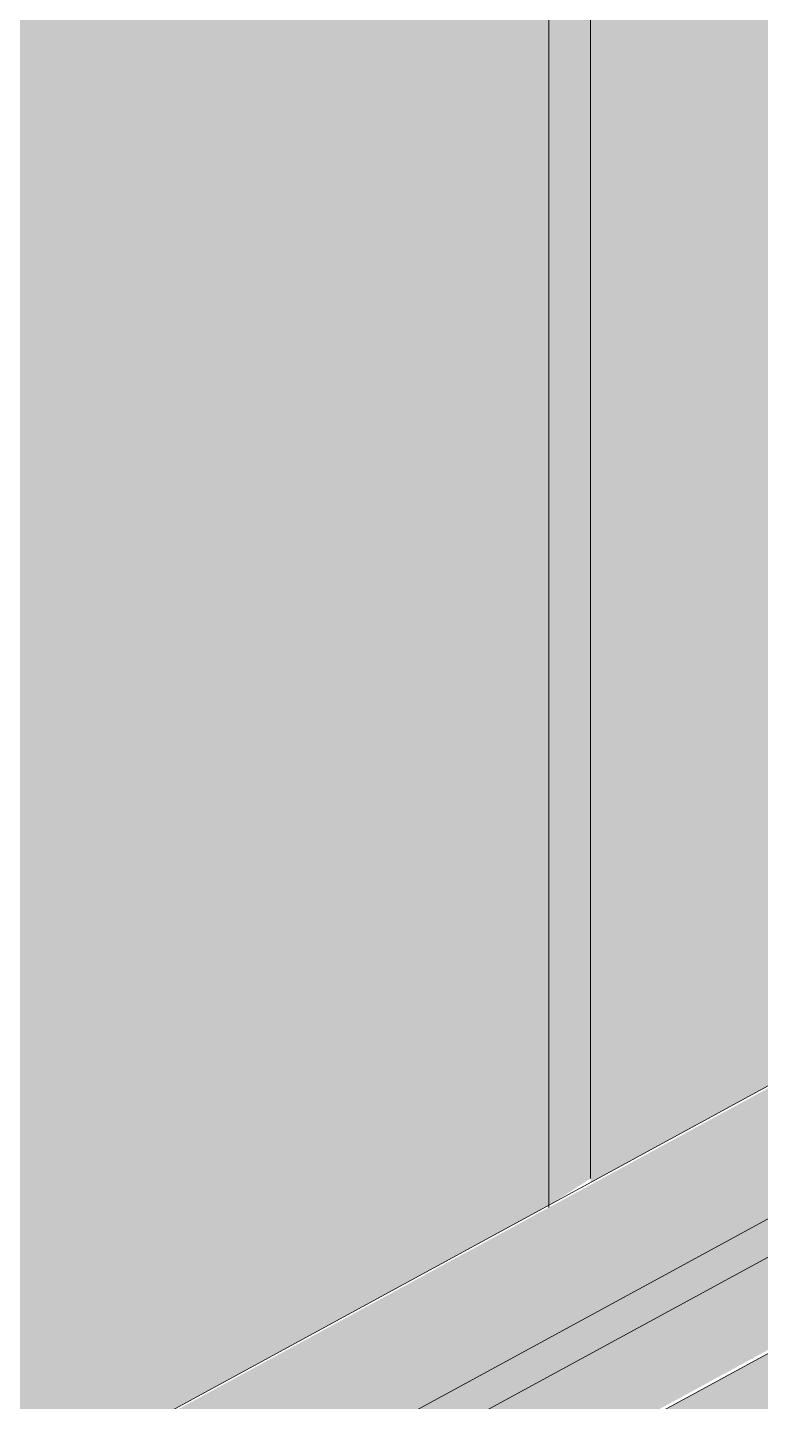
# Model space of a CAD drawing. Header units: inches. Extents: x 27328 to 120839, y -4075 to 4147.
# Drawn here: x 32669.77 to 32685.86, y 1351.76 to 1381.93 of the extents above; entities that cross this region are included whole.
import ezdxf

# ---------------------------------------------------------------- set-up
doc = ezdxf.new("R2010")
doc.units = ezdxf.units.IN
doc.header["$MEASUREMENT"] = 0
doc.layers.add('S-BEAM', color=12, linetype='Continuous', lineweight=9)
doc.layers.add('S-COLS', color=52, linetype='Continuous', lineweight=9)

# ---------------------------------------------------------------- blocks, each defined once
blk = doc.blocks.new('Girt_Z - 8_D-707857-Axon - Looking North East')
at = {"layer": 'S-BEAM'}
for points in [[(31903.407, 929.035), (34078.95, 2112.961), (34078.53, 2113.575), (31903.407, 929.878)], [(31903.407, 929.878), (34076.049, 2112.226), (34073.235, 2113.557), (31903.407, 932.74)], [(31903.407, 926.995), (34078.95, 2110.921), (34078.95, 2112.961), (31903.407, 929.035)]]:
    blk.add_hatch(color=256, dxfattribs=at).paths.add_polyline_path(points, flags=0)
for p, q in [((31903.407, 929.878), (34078.53, 2113.575)), ((34073.146, 2113.56), (31903.407, 932.792)), ((31903.407, 929.035), (34078.95, 2112.961)), ((31903.407, 926.921), (34078.902, 2110.821))]:
    blk.add_line(p, q, dxfattribs=at)

msp = doc.modelspace()

# ---------------------------------------------------------------- hatches: boundary and pattern name
at = {"layer": 'S-COLS'}
h = msp.add_hatch(color=256, dxfattribs=at)
h.paths.add_polyline_path([(32682.127, 1315.246), (32694.401, 1321.925), (32694.401, 1345.423), (32682.127, 1338.689), (32682.127, 1325.843)], flags=0)
h.paths.add_polyline_path([(32682.127, 1339.861), (32694.401, 1346.541), (32694.401, 1357.382), (32682.127, 1350.703)], flags=0)
h.paths.add_polyline_path([(32682.127, 1356.566), (32694.401, 1363.245), (32694.401, 1398.746), (32685.77, 1394.05), (32685.572, 1388.553), (32684.995, 1388.032), (32683.977, 1387.736), (32682.127, 1388.702), (32682.127, 1387.614)], flags=0)
h = msp.add_hatch(color=256, dxfattribs=at)
h.paths.add_polyline_path([(32665.263, 1306.627), (32681.212, 1315.306), (32681.212, 1338.246), (32663.929, 1328.786), (32664.916, 1312.394)], flags=0)
h.paths.add_polyline_path([(32663.861, 1329.921), (32681.212, 1339.363), (32681.212, 1350.205), (32663.229, 1340.419), (32663.797, 1330.978)], flags=0)
h.paths.add_polyline_path([(32662.887, 1346.096), (32681.212, 1356.068), (32681.212, 1389.18), (32678.971, 1390.35), (32669.405, 1385.144), (32669.207, 1379.647), (32668.414, 1379.049), (32667.433, 1378.924), (32662.606, 1381.444), (32660.818, 1380.471), (32662.75, 1348.382)], flags=0)
h = msp.add_hatch(color=256, dxfattribs=at)
h.paths.add_polyline_path([(32682.127, 1315.246), (32682.127, 1338.743), (32681.212, 1338.192), (32681.337, 1315.374), (32681.578, 1315.505), (32682.114, 1315.252)], flags=0)
h.paths.add_polyline_path([(32681.212, 1339.363), (32682.127, 1339.861), (32682.127, 1350.703), (32681.212, 1350.205), (32681.212, 1346.362)], flags=0)
h.paths.add_polyline_path([(32681.212, 1356.068), (32682.127, 1356.657), (32682.127, 1388.702), (32681.212, 1389.18), (32681.212, 1356.758)], flags=0)

# ---------------------------------------------------------------- linework, layer by layer
for p, q in [((32681.212, 1389.18), (32681.212, 1356.02)), ((32682.127, 1356.657), (32682.127, 1388.702))]:
    msp.add_line(p, q, dxfattribs=at)

# ---------------------------------------------------------------- block references
at = {"layer": 'S-BEAM'}
msp.add_blockref('Girt_Z - 8_D-707857-Axon - Looking North East', (0, 0), dxfattribs=at)

doc.saveas('drawing.dxf')
